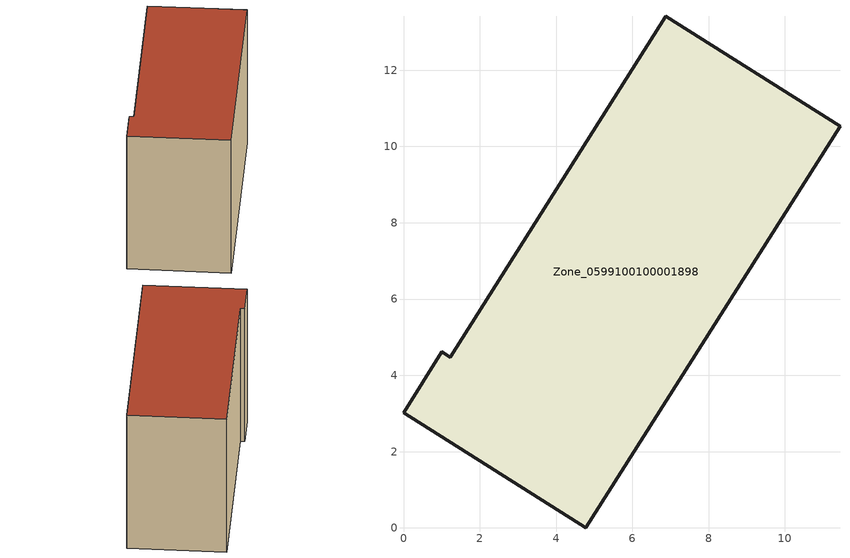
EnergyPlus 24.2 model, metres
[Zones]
Zone_0599100100001898
 floor ground (C_G): 4.78,0 0,3.02 1,4.61 1.22,4.47 6.88,13.42 11.44,10.53 z1.65
 wall outside (C_F): 4.78,0 11.44,10.53 6.88,13.42 1.22,4.47 1,4.61 0,3.02 4.78,0 z1.65:10.31
 roof outside (C_R): 0,3.02 4.78,0 11.44,10.53 6.88,13.42 1.22,4.47 1,4.61 z10.31
[BUILDING]
Pand.0599100100001898: North Axis=0; Terrain=City; Loads Convergence Tolerance Value=0.04; Temperature Convergence Tolerance Value=0.4; Solar Distribution=FullExterior; Maximum Number of Warmup Days=25; Minimum Number of Warmup Days=1
[Site:Location]
Rotterdam.The.Hague.AP_ZH_NLD Design_Conditions: Latitude=51.96; Longitude=4.45; Time Zone=1; Elevation=-4.5
[SITE:GROUNDTEMPERATURE:BUILDINGSURFACE]
18, 18, 18, 18, 18, 18, 18, 18, 18, 18, 18, 18
[MATERIAL] Thermal Absorptance=0.9; Solar Absorptance=0.7; Visible Absorptance=0.7
Name | Roughness | Thickness | Conductivity | Density | Specific Heat
G.TI.2006-2014 | MediumSmooth | 0.15 | 0.06 | 540 | 1210
F.TI.2006-2014 | Rough | 0.3 | 0.12 | 1920 | 840
R.TI.2006-2014 | MediumRough | 0.2 | 0.08 | 1500 | 1000
[CONSTRUCTION]
C_G: G.TI.2006-2014
C_F: F.TI.2006-2014
C_R: R.TI.2006-2014
[ZONE]
Zone_0599100100001898: Type=1; Multiplier=1; Ceiling Height=Autocalculate; Volume=Autocalculate; Floor Area=autocalculate; Part of Total Floor Area=Yes
[ZONEINFILTRATION:DESIGNFLOWRATE]
Infil_Zone_0599100100001898: Zone or ZoneList or Space or SpaceList=Zone_0599100100001898; Schedule=AlwaysOn; Design Flow Rate Calculation Method=Flow/Area; Flow Rate per Floor Area=0.0015; Constant Term Coefficient=1; Temperature Term Coefficient=0; Velocity Term Coefficient=0; Velocity Squared Term Coefficient=0
[HVACTEMPLATE:ZONE:IDEALLOADSAIRSYSTEM]
Zone_0599100100001898: Maximum Heating Supply Air Temperature=50; Minimum Cooling Supply Air Temperature=13; Maximum Heating Supply Air Humidity Ratio=0.0156; Minimum Cooling Supply Air Humidity Ratio=0.0077; Heating Limit=NoLimit; Cooling Limit=NoLimit; Dehumidification Control Type=ConstantSensibleHeatRatio; Cooling Sensible Heat Ratio=0.7; Dehumidification Setpoint=60; Humidification Control Type=None; Humidification Setpoint=30; Outdoor Air Method=None; Outdoor Air Flow Rate per Person=0.00944; Outdoor Air Flow Rate per Zone Floor Area=0; Outdoor Air Flow Rate per Zone=0; Demand Controlled Ventilation Type=None; Outdoor Air Economizer Type=NoEconomizer; Heat Recovery Type=None; Sensible Heat Recovery Effectiveness=0.7; Latent Heat Recovery Effectiveness=0.65
[ZONECONTROL:THERMOSTAT]
ThermostatControl_Zone_0599100100001898: Zone or ZoneList=Zone_0599100100001898; Control Type Schedule=DualSetpointControlType; Control 1=Thermostat_Zone_0599100100001898; Temperature Difference Between Cutout And Setpoint=0
[THERMOSTATSETPOINT:DUALSETPOINT]
Thermostat_Zone_0599100100001898: Heating Setpoint Temperature Schedule=HeatingSetpoint_Zone_0599100100001898; Cooling Setpoint Temperature Schedule=CoolingSetpoint_Zone_0599100100001898
[SCHEDULE:COMPACT]
HeatingSetpoint_Zone_0599100100001898: Through: 12/31, For: AllDays, Until: 24:00, 21
CoolingSetpoint_Zone_0599100100001898: Through: 12/31, For: AllDays, Until: 24:00, 24
DualSetpointControlType: Through: 12/31, For: AllDays, Until: 24:00, 4
AlwaysOn: Through: 12/31, For: AllDays, Until: 24:00, 1
